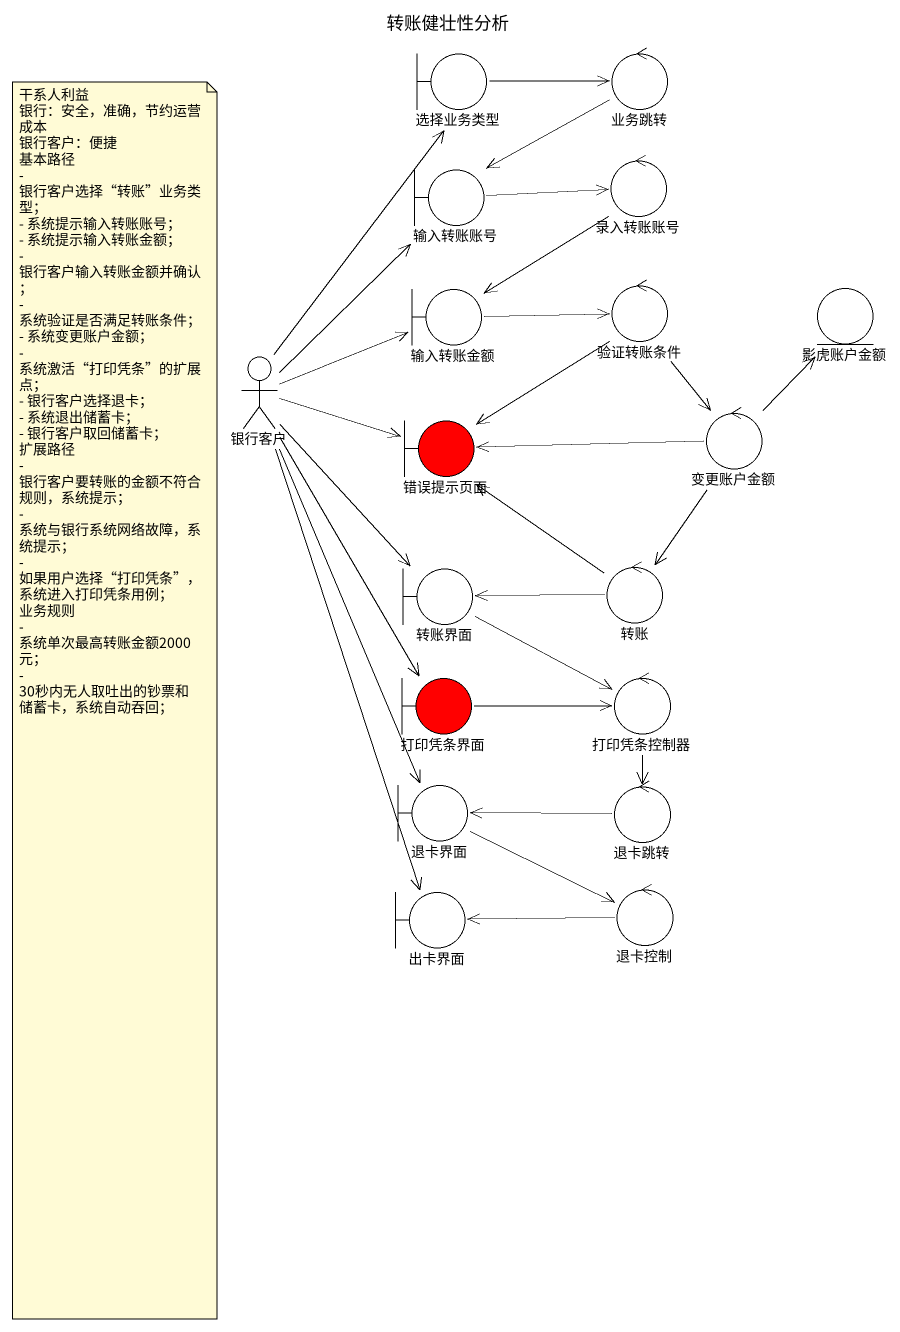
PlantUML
@startuml
title 转账健壮性分析
boundary 选择业务类型
control 业务跳转
boundary 输入转账账号
control 录入转账账号
boundary 输入转账金额
control 验证转账条件
entity 影虎账户金额
actor 银行客户
control 变更账户金额
boundary 错误提示页面 #FF0000
boundary 转账界面
control 转账
boundary 打印凭条界面 #FF0000
control 打印凭条控制器
boundary 退卡界面
control 退卡跳转
boundary 出卡界面
control 退卡控制
选择业务类型 -right-> 业务跳转
业务跳转 --> 输入转账账号
输入转账账号 -right-> 录入转账账号
录入转账账号 --> 输入转账金额
输入转账金额 -right-> 验证转账条件
验证转账条件 --> 变更账户金额
验证转账条件 --> 错误提示页面
银行客户 -up-> 选择业务类型
银行客户 -up-> 输入转账账号
银行客户 -right-> 输入转账金额
银行客户 -right-> 错误提示页面
银行客户 --> 转账界面
银行客户 --> 打印凭条界面
银行客户 --> 退卡界面
银行客户 --> 出卡界面
变更账户金额 -up-> 影虎账户金额
变更账户金额 -left-> 错误提示页面
变更账户金额 --> 转账
转账界面 -right-> 打印凭条控制器
转账 -up-> 错误提示页面
转账 -left-> 转账界面
打印凭条界面 -right-> 打印凭条控制器
打印凭条控制器 --> 退卡跳转
退卡界面 -right-> 退卡控制
退卡跳转 -left-> 退卡界面
退卡控制 -left-> 出卡界面
note as N1
  干系人利益
  银行：安全，准确，节约运营成本
  银行客户：便捷
  基本路径
  - 银行客户选择“转账”业务类型；
  - 系统提示输入转账账号；
  - 系统提示输入转账金额；
  - 银行客户输入转账金额并确认；
  - 系统验证是否满足转账条件；
  - 系统变更账户金额；
  - 系统激活“打印凭条”的扩展点；
  - 银行客户选择退卡；
  - 系统退出储蓄卡；
  - 银行客户取回储蓄卡；
  扩展路径
  - 银行客户要转账的金额不符合规则，系统提示；
  - 系统与银行系统网络故障，系统提示；
  - 如果用户选择“打印凭条”，系统进入打印凭条用例；
  业务规则
  - 系统单次最高转账金额2000元；
  - 30秒内无人取吐出的钞票和储蓄卡，系统自动吞回；
end note
@enduml
